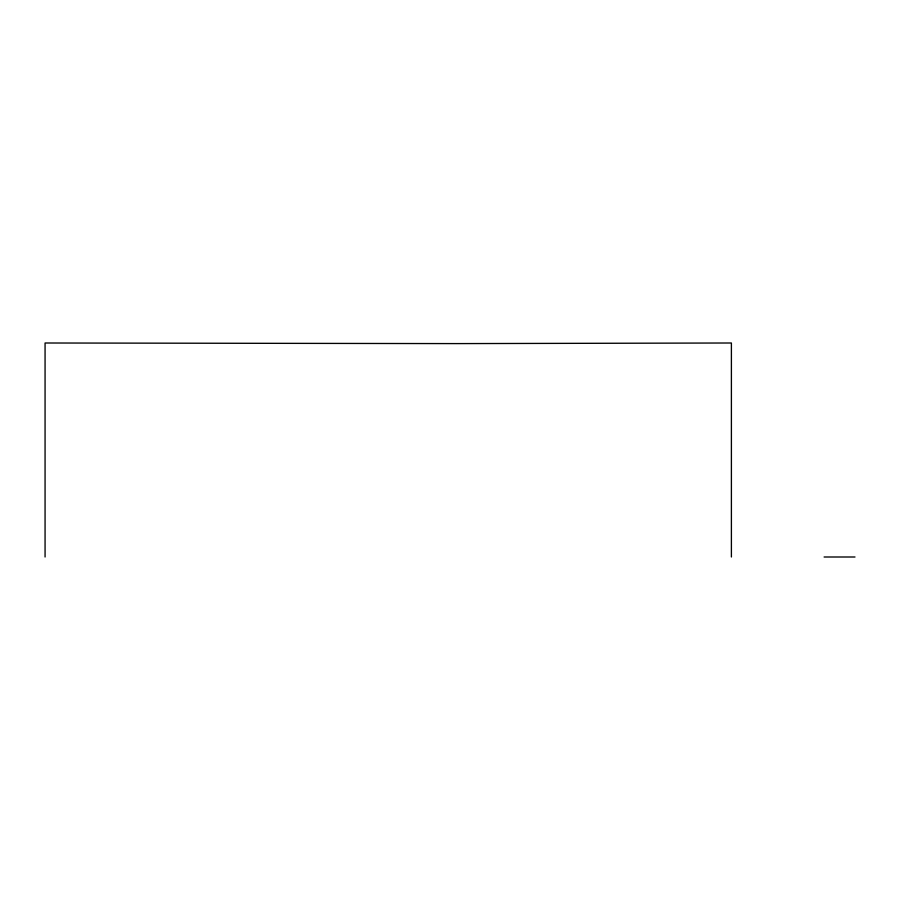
<?xml version="1.0" encoding="UTF-8"?>
<svg xmlns="http://www.w3.org/2000/svg" width="900" height="900" viewBox="0 0 900 900"><rect width="100%" height="100%" fill="white"/><g stroke="black" fill="none" stroke-linecap="round" stroke-linejoin="round"><path stroke-width="1.35" d="M731.396 556.999L731.396 343.001L456.863 343.598L45.068 343.001L45.068 556.999M824.096 556.999L855 556.999"/></g></svg>
